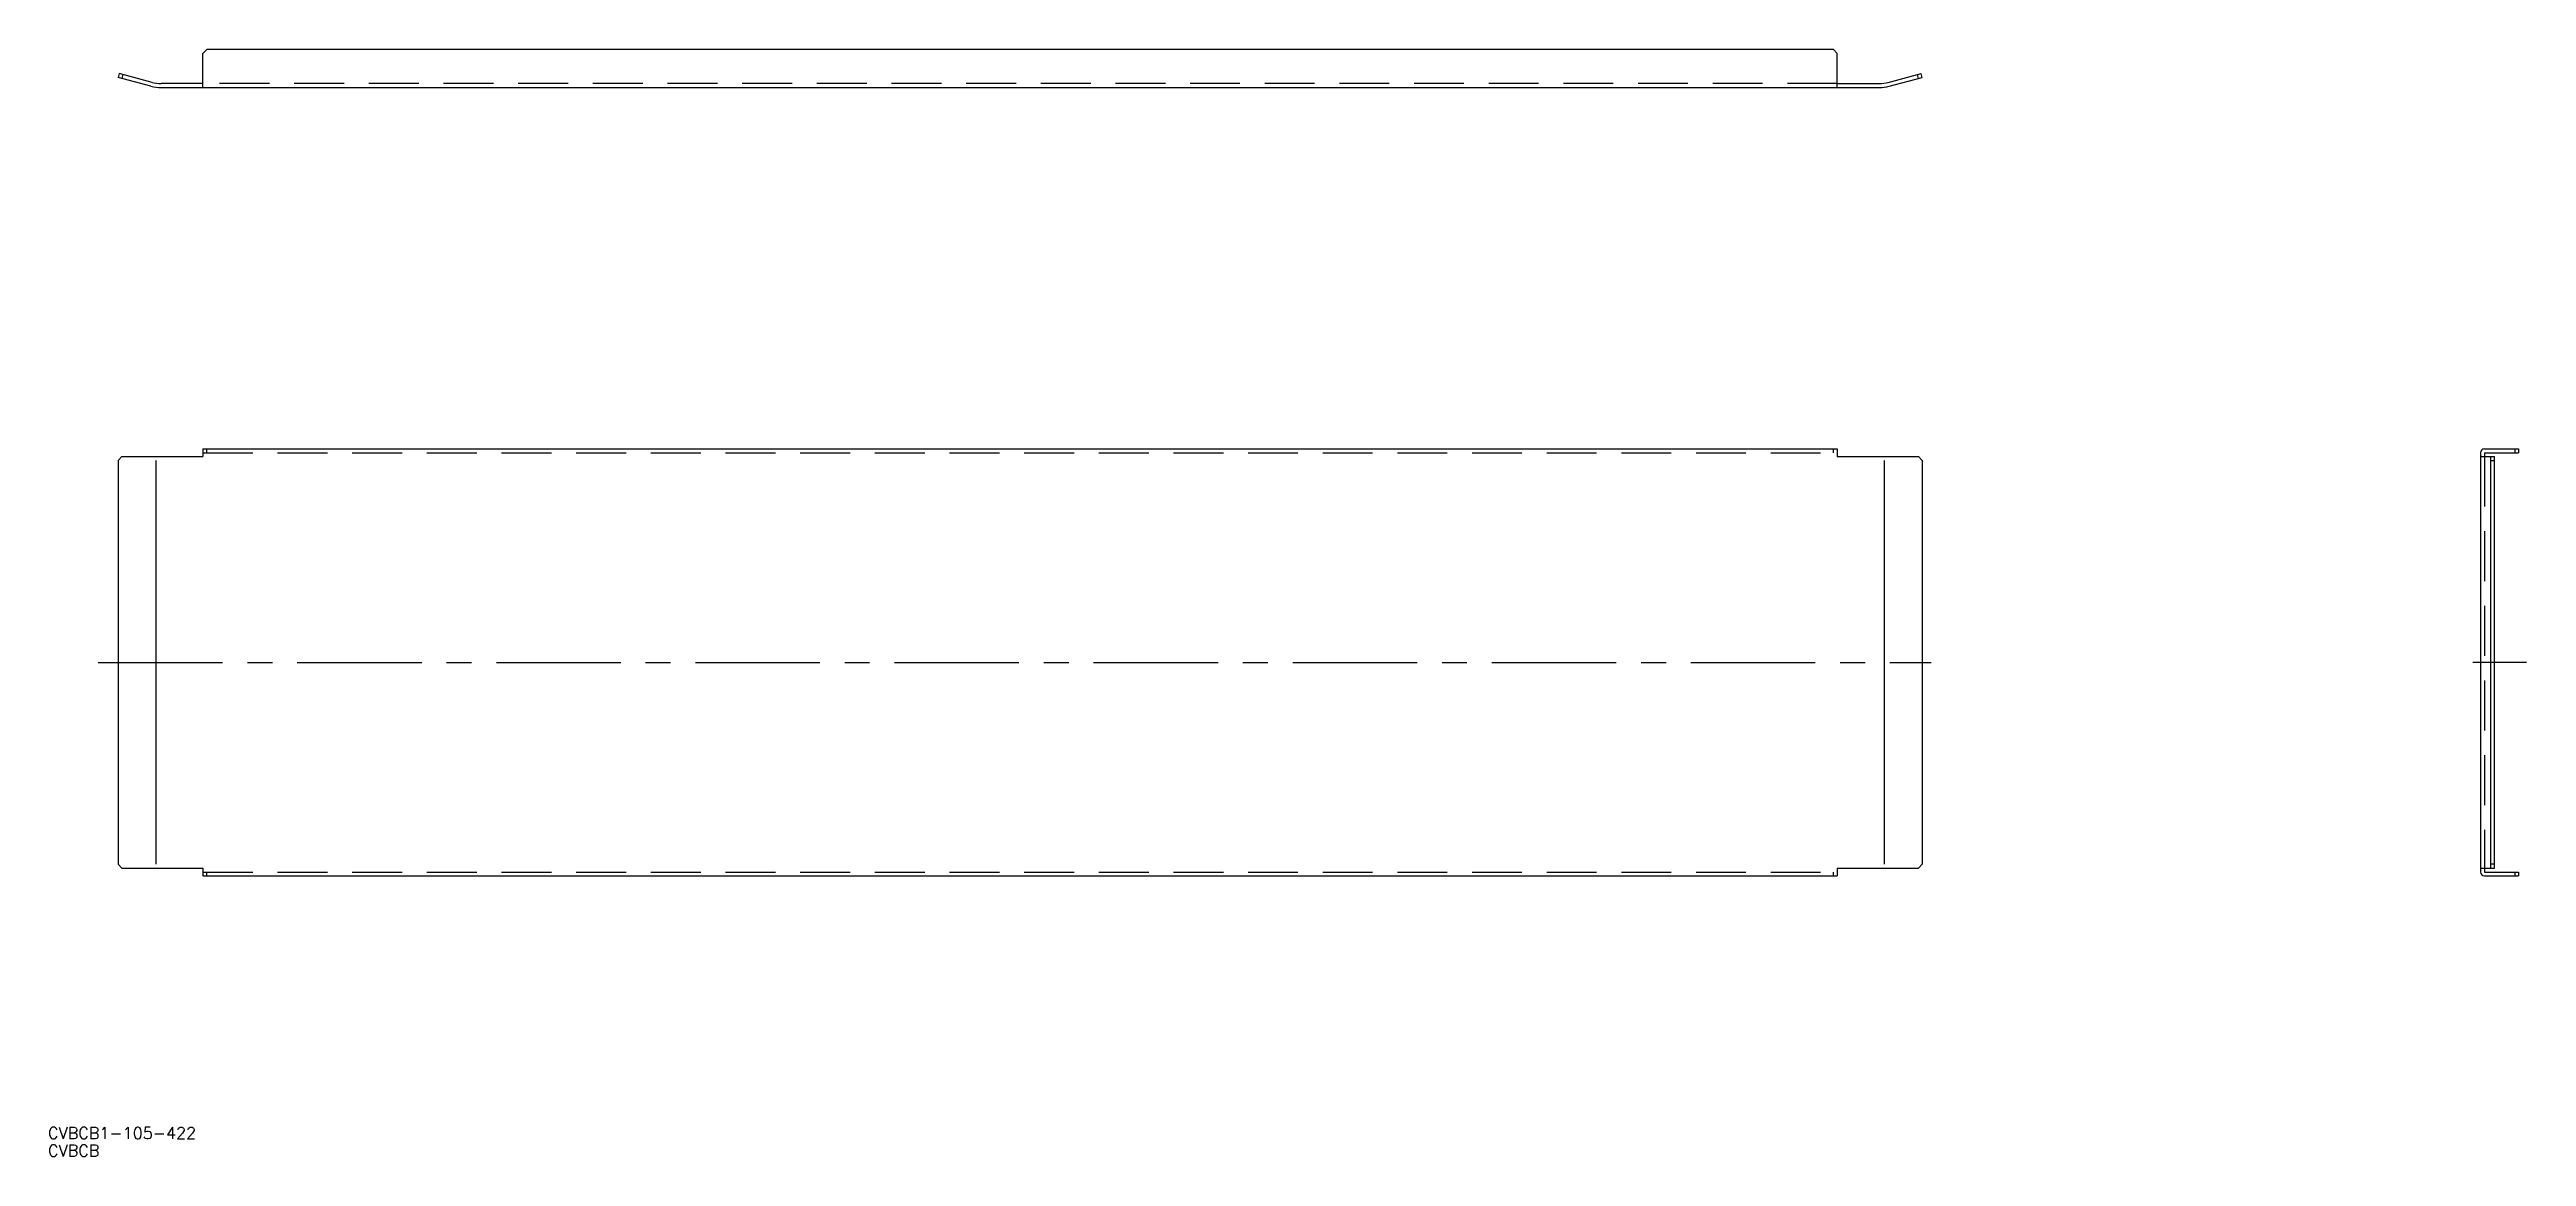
# Model space of a CAD drawing. Extents: x -17 to 615, y -126 to 156.
import ezdxf

# ---------------------------------------------------------------- set-up
doc = ezdxf.new("R2010")
doc.units = 0
doc.linetypes.add('CENTER', pattern=[50.8, 31.75, -6.35, 6.35, -6.35])
doc.linetypes.add('DASHED', pattern=[19.05, 12.7, -6.35])
doc.layers.get('0').update_dxf_attribs({"linetype": 'CONTINUOUS'})
doc.layers.add('CENTER', color=1, linetype='CENTER')
doc.styles.get("Standard").update_dxf_attribs({"font": 'txt.shx', "height": 3, "bigfont": 'bigfont.shx'})

# ---------------------------------------------------------------- blocks, each defined once
blk = doc.blocks.new('*U2')
at = {"color": 7, "linetype": 'CONTINUOUS'}
blk.add_text('CVBCB1-105-422', height=3, dxfattribs=at).set_placement((-17.58, -121.6))
blk = doc.blocks.new('*U3')
at = {"color": 7, "linetype": 'CONTINUOUS'}
blk.add_text('CVBCB', height=3, dxfattribs=at).set_placement((-17.58, -126.08))

msp = doc.modelspace()

# ---------------------------------------------------------------- linework, layer by layer
at = {"color": 7, "linetype": 'CONTINUOUS'}
for p, q in [((22.96, 156.39), (21.96, 155.39)), ((21.96, 146.69), (21.96, 155.39)), ((437.96, 156.39), (22.96, 156.39)), ((437.96, 156.39), (438.96, 155.39)), ((438.96, 146.69), (438.96, 155.39)), ((0.56, 150.24), (0.3, 149.28)), ((8.69, 147.03), (0.3, 149.28)), ((8.95, 148), (0.56, 150.24)), ((1.53, 149.98), (1.27, 149.02)), ((21.96, 147.69), (11.28, 147.69)), ((11.28, 146.69), (449.65, 146.69)), ((438.96, 147.69), (449.65, 147.69)), ((451.97, 148), (460.36, 150.24)), ((452.23, 147.03), (460.62, 149.28)), ((459.66, 149.02), (459.4, 149.98)), ((460.62, 149.28), (460.36, 150.24)), ((0.3, 51.5), (1.27, 52.5)), ((0.3, 51.5), (0.3, -51.5)), ((1.27, 52.5), (21.96, 52.5)), ((9.96, 51.5), (9.96, -51.5)), ((21.96, 54.5), (438.96, 54.5)), ((21.96, 54.5), (21.96, 52.5)), ((438.96, 54.5), (438.96, 52.5)), ((438.96, 52.5), (459.66, 52.5)), ((450.96, 51.5), (450.96, -51.5)), ((459.66, 52.5), (460.62, 51.5)), ((460.62, 51.5), (460.62, -51.5)), ((603.11, 53.5), (603.11, -53.5)), ((603.11, 52.5), (606.67, 52.5)), ((604.11, 54.5), (612.81, 54.5)), ((604.11, 53.5), (612.81, 53.5)), ((604.11, 53.5), (604.11, 52.5)), ((605.7, -52.5), (605.7, 52.5)), ((605.7, 51.5), (606.67, 51.5)), ((606.67, -52.5), (606.67, 52.5)), ((611.81, 54.5), (611.81, 53.5)), ((612.81, 54.5), (612.81, 53.5)), ((0.3, -51.5), (1.27, -52.5)), ((1.27, -52.5), (21.96, -52.5)), ((21.96, -52.5), (21.96, -54.5)), ((21.96, -54.5), (438.96, -54.5)), ((438.96, -52.5), (438.96, -54.5)), ((438.96, -52.5), (459.66, -52.5)), ((459.66, -52.5), (460.62, -51.5)), ((603.11, -52.5), (606.67, -52.5)), ((604.11, -52.5), (604.11, -53.5)), ((604.11, -53.5), (612.81, -53.5)), ((604.11, -54.5), (612.81, -54.5)), ((606.67, -51.5), (605.7, -51.5)), ((611.81, -53.5), (611.81, -54.5)), ((612.81, -53.5), (612.81, -54.5))]:
    msp.add_line(p, q, dxfattribs=at)
at = {"color": 3, "linetype": 'DASHED'}
for p, q in [((438.96, 147.69), (21.96, 147.69)), ((21.96, 53.5), (438.96, 53.5)), ((22.96, 53.5), (22.96, 54.5)), ((437.96, 53.5), (437.96, 54.5)), ((604.11, 52.5), (604.11, -52.5)), ((21.96, -53.5), (438.96, -53.5)), ((22.96, -54.5), (22.96, -53.5)), ((437.96, -54.5), (437.96, -53.5))]:
    msp.add_line(p, q, dxfattribs=at)
at = {"color": 7, "linetype": 'CONTINUOUS'}
for centre, radius, start, end in [((11.28, 156.69), 10, 255, 270), ((11.28, 156.69), 9, 255, 270), ((449.65, 156.69), 9, 270, 285), ((449.65, 156.69), 10, 270, 285), ((604.11, 53.5), 1, 90, 180), ((604.11, -53.5), 1, 180, 270)]:
    msp.add_arc(centre, radius, start, end, dxfattribs=at)
at = {"layer": 'CENTER', "color": 1, "linetype": 'CENTER'}
for p, q in [((-4.79, 0), (462.92, 0)), ((614.81, 0), (601.11, 0))]:
    msp.add_line(p, q, dxfattribs=at)

# ---------------------------------------------------------------- block references
at = {"color": 7, "linetype": 'CONTINUOUS'}
for name in ['*U2', '*U3']:
    msp.add_blockref(name, (0, 0), dxfattribs=at)

doc.saveas('drawing.dxf')
